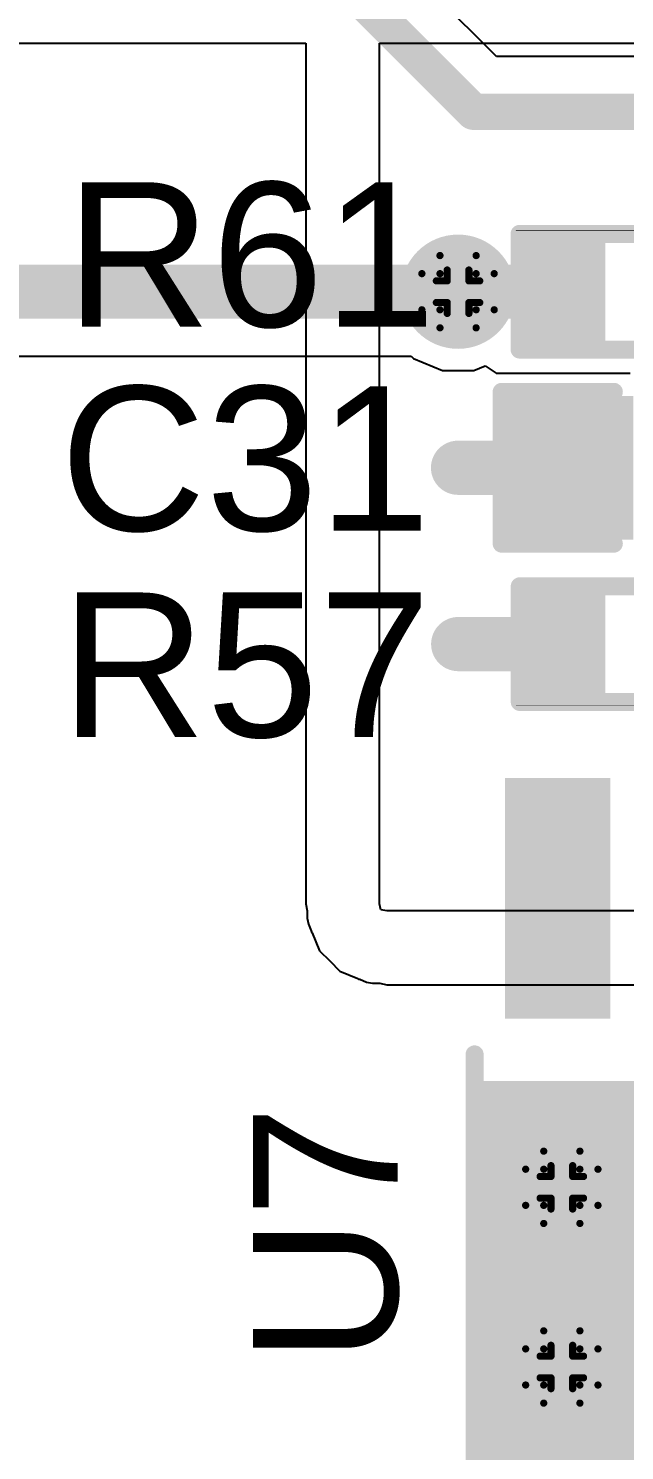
# Model space of a CAD drawing. Header units: inches. Extents: x -5 to 5258, y -4 to 5281.
# Drawn here: x 7.19 to 11.37, y 22.67 to 32.67 of the extents above; entities that cross this region are included whole.
import ezdxf

# ---------------------------------------------------------------- set-up
doc = ezdxf.new("R2010")
doc.units = ezdxf.units.IN
for name, color, linetype in [('Bottom Layer', 5, 'Continuous'), ('Bottom Solder', 6, 'Continuous'), ('Drill Drawing', 1, 'Continuous'), ('Top Layer', 1, 'Continuous'), ('Top Overlay', 2, 'Continuous'), ('Top Paste', 8, 'Continuous'), ('Top Solder', 216, 'Continuous'), ('Via Holes', 16, 'Continuous')]:
    doc.layers.add(name, color=color, linetype=linetype)
doc.styles.add('Arial', font='', dxfattribs={"height": 0.2})
doc.styles.get('Arial').set_extended_font_data('Arial')

# ---------------------------------------------------------------- blocks, each defined once
blk = doc.blocks.new('8_SO_P____P___8')
at = {"layer": 'Top Layer'}
for points in [[(-3.475, 2.205), (-1.925, 2.205), (-1.925, 1.605), (-3.475, 1.605)], [(1.925, 2.205), (3.475, 2.205), (3.475, 1.605), (1.925, 1.605)], [(-1.1435, 1.1435), (1.1435, 1.1435), (1.1435, -1.1435), (-1.1435, -1.1435)], [(-3.475, 0.935), (-1.925, 0.935), (-1.925, 0.335), (-3.475, 0.335)], [(1.925, 0.935), (3.475, 0.935), (3.475, 0.335), (1.925, 0.335)], [(-3.475, -0.335), (-1.925, -0.335), (-1.925, -0.935), (-3.475, -0.935)], [(1.925, -0.335), (3.475, -0.335), (3.475, -0.935), (1.925, -0.935)], [(-3.475, -1.605), (-1.925, -1.605), (-1.925, -2.205), (-3.475, -2.205)], [(1.925, -1.605), (3.475, -1.605), (3.475, -2.205), (1.925, -2.205)]]:
    blk.add_hatch(color=1, dxfattribs=at).paths.add_polyline_path(points)
at = {"layer": 'Top Paste'}
for points in [[(-3.475, 2.205), (-1.925, 2.205), (-1.925, 1.605), (-3.475, 1.605)], [(1.925, 2.205), (3.475, 2.205), (3.475, 1.605), (1.925, 1.605)], [(-1.1435, 1.1435), (1.1435, 1.1435), (1.1435, -1.1435), (-1.1435, -1.1435)], [(-3.475, 0.935), (-1.925, 0.935), (-1.925, 0.335), (-3.475, 0.335)], [(1.925, 0.935), (3.475, 0.935), (3.475, 0.335), (1.925, 0.335)], [(-3.475, -0.335), (-1.925, -0.335), (-1.925, -0.935), (-3.475, -0.935)], [(1.925, -0.335), (3.475, -0.335), (3.475, -0.935), (1.925, -0.935)], [(-3.475, -1.605), (-1.925, -1.605), (-1.925, -2.205), (-3.475, -2.205)], [(1.925, -1.605), (3.475, -1.605), (3.475, -2.205), (1.925, -2.205)]]:
    blk.add_hatch(color=8, dxfattribs=at).paths.add_polyline_path(points)
at = {"layer": 'Top Solder'}
for points in [[(-3.545, 2.275), (-1.855, 2.275), (-1.855, 1.535), (-3.545, 1.535)], [(1.855, 2.275), (3.545, 2.275), (3.545, 1.535), (1.855, 1.535)], [(-1.2135, 1.2135), (1.2135, 1.2135), (1.2135, -1.2135), (-1.2135, -1.2135)], [(-3.545, 1.005), (-1.855, 1.005), (-1.855, 0.265), (-3.545, 0.265)], [(1.855, 1.005), (3.545, 1.005), (3.545, 0.265), (1.855, 0.265)], [(-3.545, -0.265), (-1.855, -0.265), (-1.855, -1.005), (-3.545, -1.005)], [(1.855, -0.265), (3.545, -0.265), (3.545, -1.005), (1.855, -1.005)], [(-3.545, -1.535), (-1.855, -1.535), (-1.855, -2.275), (-3.545, -2.275)], [(1.855, -1.535), (3.545, -1.535), (3.545, -2.275), (1.855, -2.275)]]:
    blk.add_hatch(color=216, dxfattribs=at).paths.add_polyline_path(points)
at = {"layer": 'Top Overlay'}
for points in [[(1.9022, 2.4892, 0.127, 0.127, 0), (-1.603, 2.4892, 0.127, 0.127, 0)], [(-3.7634, 1.7914, 0.127, 0.127, 0), (-3.7634, 2.0454, 0.127, 0.127, 0)], [(-3.6364, 1.9184, 0.127, 0.127, 0), (-3.7634, 2.0454, 0.127, 0.127, 0)], [(-3.7634, 1.7914, 0.127, 0.127, 0), (-3.6364, 1.9184, 0.127, 0.127, 0)], [(-1.603, -2.4892, 0.127, 0.127, 0), (1.9022, -2.4892, 0.127, 0.127, 0)]]:
    blk.add_lwpolyline(points, format="xyseb", dxfattribs=at)
for points in [[(-1.6347, 2.4892, 0.0635, 0.0635, 1), (-1.5712, 2.4892, 0.0635, 0.0635, 1)], [(1.8705, 2.4892, 0.0635, 0.0635, 1), (1.934, 2.4892, 0.0635, 0.0635, 1)], [(-3.7951, 2.0454, 0.0635, 0.0635, 1), (-3.7316, 2.0454, 0.0635, 0.0635, 1)], [(-3.7951, 2.0454, 0.0635, 0.0635, 1), (-3.7316, 2.0454, 0.0635, 0.0635, 1)], [(-3.6681, 1.9184, 0.0635, 0.0635, 1), (-3.6046, 1.9184, 0.0635, 0.0635, 1)], [(-3.6681, 1.9184, 0.0635, 0.0635, 1), (-3.6046, 1.9184, 0.0635, 0.0635, 1)], [(-3.7951, 1.7914, 0.0635, 0.0635, 1), (-3.7316, 1.7914, 0.0635, 0.0635, 1)], [(-3.7951, 1.7914, 0.0635, 0.0635, 1), (-3.7316, 1.7914, 0.0635, 0.0635, 1)], [(-1.6348, -2.4892, 0.0635, 0.0635, 1), (-1.5713, -2.4892, 0.0635, 0.0635, 1)], [(1.8705, -2.4892, 0.0635, 0.0635, 1), (1.934, -2.4892, 0.0635, 0.0635, 1)]]:
    blk.add_lwpolyline(points, format="xyseb", close=True, dxfattribs=at)
blk = doc.blocks.new('R___0402_31')
at = {"layer": 'Top Layer'}
for points in [[(-0.6985, -0.3175), (-0.6985, 0.3175), (-0.2413, 0.3175), (-0.2413, -0.3175)], [(0.2413, -0.3175), (0.2413, 0.3175), (0.6985, 0.3175), (0.6985, -0.3175)]]:
    blk.add_hatch(color=1, dxfattribs=at).paths.add_polyline_path(points)
at = {"layer": 'Top Paste'}
for points in [[(-0.6985, -0.3175), (-0.6985, 0.3175), (-0.2413, 0.3175), (-0.2413, -0.3175)], [(0.2413, -0.3175), (0.2413, 0.3175), (0.6985, 0.3175), (0.6985, -0.3175)]]:
    blk.add_hatch(color=8, dxfattribs=at).paths.add_polyline_path(points)
at = {"layer": 'Top Solder'}
for points in [[(-0.7535, -0.3725), (-0.7535, 0.3725), (-0.1863, 0.3725), (-0.1863, -0.3725)], [(0.1863, -0.3725), (0.1863, 0.3725), (0.7535, 0.3725), (0.7535, -0.3725)]]:
    blk.add_hatch(color=216, dxfattribs=at).paths.add_polyline_path(points)
at = {"layer": 'Top Overlay'}
for points in [[(-0.7874, 0.4064, 0.127, 0.127, 0), (-0.7874, -0.4064, 0.127, 0.127, 0)], [(0.7874, 0.4064, 0.127, 0.127, 0), (-0.7874, 0.4064, 0.127, 0.127, 0)], [(0.7874, 0.4064, 0.127, 0.127, 0), (0.7874, -0.4064, 0.127, 0.127, 0)], [(0.7874, -0.4064, 0.127, 0.127, 0), (-0.7874, -0.4064, 0.127, 0.127, 0)], [(0.8128, -0.4318, 0.00323, 0.00323, 0), (-0.8128, -0.4318, 0.00323, 0.00323, 0)]]:
    blk.add_lwpolyline(points, format="xyseb", dxfattribs=at)
for points in [[(-0.8191, 0.4064, 0.0635, 0.0635, 1), (-0.7556, 0.4064, 0.0635, 0.0635, 1)], [(-0.8191, 0.4064, 0.0635, 0.0635, 1), (-0.7556, 0.4064, 0.0635, 0.0635, 1)], [(0.7556, 0.4064, 0.0635, 0.0635, 1), (0.8191, 0.4064, 0.0635, 0.0635, 1)], [(0.7556, 0.4064, 0.0635, 0.0635, 1), (0.8191, 0.4064, 0.0635, 0.0635, 1)], [(-0.8192, -0.4064, 0.0635, 0.0635, 1), (-0.7557, -0.4064, 0.0635, 0.0635, 1)], [(-0.8192, -0.4064, 0.0635, 0.0635, 1), (-0.7557, -0.4064, 0.0635, 0.0635, 1)], [(0.7556, -0.4064, 0.0635, 0.0635, 1), (0.8191, -0.4064, 0.0635, 0.0635, 1)], [(0.7556, -0.4064, 0.0635, 0.0635, 1), (0.8191, -0.4064, 0.0635, 0.0635, 1)], [(-0.8136, -0.4318, 0.00161, 0.00161, 1), (-0.812, -0.4318, 0.00161, 0.00161, 1)], [(0.812, -0.4318, 0.00161, 0.00161, 1), (0.8136, -0.4318, 0.00161, 0.00161, 1)]]:
    blk.add_lwpolyline(points, format="xyseb", close=True, dxfattribs=at)
blk = doc.blocks.new('R___0402_35')
at = {"layer": 'Top Layer'}
for points in [[(-0.6985, -0.3175), (-0.6985, 0.3175), (-0.2413, 0.3175), (-0.2413, -0.3175)], [(0.2413, -0.3175), (0.2413, 0.3175), (0.6985, 0.3175), (0.6985, -0.3175)]]:
    blk.add_hatch(color=1, dxfattribs=at).paths.add_polyline_path(points)
at = {"layer": 'Top Paste'}
for points in [[(-0.6985, -0.3175), (-0.6985, 0.3175), (-0.2413, 0.3175), (-0.2413, -0.3175)], [(0.2413, -0.3175), (0.2413, 0.3175), (0.6985, 0.3175), (0.6985, -0.3175)]]:
    blk.add_hatch(color=8, dxfattribs=at).paths.add_polyline_path(points)
at = {"layer": 'Top Solder'}
for points in [[(-0.7535, -0.3725), (-0.7535, 0.3725), (-0.1863, 0.3725), (-0.1863, -0.3725)], [(0.1863, -0.3725), (0.1863, 0.3725), (0.7535, 0.3725), (0.7535, -0.3725)]]:
    blk.add_hatch(color=216, dxfattribs=at).paths.add_polyline_path(points)
at = {"layer": 'Top Overlay'}
for points in [[(-0.7874, 0.4064, 0.127, 0.127, 0), (0.7874, 0.4064, 0.127, 0.127, 0)], [(-0.7874, -0.4064, 0.127, 0.127, 0), (-0.7874, 0.4064, 0.127, 0.127, 0)], [(0.7874, -0.4064, 0.127, 0.127, 0), (0.7874, 0.4064, 0.127, 0.127, 0)], [(-0.7874, -0.4064, 0.127, 0.127, 0), (0.7874, -0.4064, 0.127, 0.127, 0)], [(-0.8128, -0.4318, 0.00323, 0.00323, 0), (0.8128, -0.4318, 0.00323, 0.00323, 0)]]:
    blk.add_lwpolyline(points, format="xyseb", dxfattribs=at)
for points in [[(-0.8191, 0.4064, 0.0635, 0.0635, 1), (-0.7556, 0.4064, 0.0635, 0.0635, 1)], [(-0.8191, 0.4064, 0.0635, 0.0635, 1), (-0.7556, 0.4064, 0.0635, 0.0635, 1)], [(0.7557, 0.4064, 0.0635, 0.0635, 1), (0.8192, 0.4064, 0.0635, 0.0635, 1)], [(0.7557, 0.4064, 0.0635, 0.0635, 1), (0.8192, 0.4064, 0.0635, 0.0635, 1)], [(-0.8191, -0.4064, 0.0635, 0.0635, 1), (-0.7556, -0.4064, 0.0635, 0.0635, 1)], [(-0.8191, -0.4064, 0.0635, 0.0635, 1), (-0.7556, -0.4064, 0.0635, 0.0635, 1)], [(0.7556, -0.4064, 0.0635, 0.0635, 1), (0.8191, -0.4064, 0.0635, 0.0635, 1)], [(0.7556, -0.4064, 0.0635, 0.0635, 1), (0.8191, -0.4064, 0.0635, 0.0635, 1)], [(-0.8136, -0.4318, 0.00161, 0.00161, 1), (-0.812, -0.4318, 0.00161, 0.00161, 1)], [(0.812, -0.4318, 0.00161, 0.00161, 1), (0.8136, -0.4318, 0.00161, 0.00161, 1)]]:
    blk.add_lwpolyline(points, format="xyseb", close=True, dxfattribs=at)
blk = doc.blocks.new('C___0603_139')
at = {"layer": 'Top Layer'}
for points in [[(-0.381, 0.4445), (-0.381, -0.4445), (-1.143, -0.4445), (-1.143, 0.4445)], [(1.143, 0.4445), (1.143, -0.4445), (0.381, -0.4445), (0.381, 0.4445)]]:
    blk.add_hatch(color=1, dxfattribs=at).paths.add_polyline_path(points)
at = {"layer": 'Top Paste'}
for points in [[(-0.381, 0.4445), (-0.381, -0.4445), (-1.143, -0.4445), (-1.143, 0.4445)], [(1.143, 0.4445), (1.143, -0.4445), (0.381, -0.4445), (0.381, 0.4445)]]:
    blk.add_hatch(color=8, dxfattribs=at).paths.add_polyline_path(points)
at = {"layer": 'Top Solder'}
for points in [[(-0.321, 0.5045), (-0.321, -0.5045), (-1.203, -0.5045), (-1.203, 0.5045)], [(1.203, 0.5045), (1.203, -0.5045), (0.321, -0.5045), (0.321, 0.5045)]]:
    blk.add_hatch(color=216, dxfattribs=at).paths.add_polyline_path(points)
at = {"layer": 'Top Overlay'}
for points in [[(-1.2446, 0.5334, 0.127, 0.127, 0), (-1.2446, -0.5334, 0.127, 0.127, 0)], [(-1.2446, 0.5334, 0.127, 0.127, 0), (-0.4572, 0.5334, 0.127, 0.127, 0)], [(0.4572, 0.5334, 0.127, 0.127, 0), (1.2446, 0.5334, 0.127, 0.127, 0)], [(1.2446, -0.5334, 0.127, 0.127, 0), (1.2446, 0.5334, 0.127, 0.127, 0)], [(-1.2446, -0.5334, 0.127, 0.127, 0), (-0.4572, -0.5334, 0.127, 0.127, 0)], [(0.4572, -0.5334, 0.127, 0.127, 0), (1.2446, -0.5334, 0.127, 0.127, 0)]]:
    blk.add_lwpolyline(points, format="xyseb", dxfattribs=at)
for points in [[(-1.2764, 0.5334, 0.0635, 0.0635, 1), (-1.2128, 0.5334, 0.0635, 0.0635, 1)], [(-1.2764, 0.5334, 0.0635, 0.0635, 1), (-1.2128, 0.5334, 0.0635, 0.0635, 1)], [(-0.4889, 0.5334, 0.0635, 0.0635, 1), (-0.4254, 0.5334, 0.0635, 0.0635, 1)], [(0.4254, 0.5334, 0.0635, 0.0635, 1), (0.4889, 0.5334, 0.0635, 0.0635, 1)], [(1.2128, 0.5334, 0.0635, 0.0635, 1), (1.2764, 0.5334, 0.0635, 0.0635, 1)], [(1.2128, 0.5334, 0.0635, 0.0635, 1), (1.2764, 0.5334, 0.0635, 0.0635, 1)], [(-1.2763, -0.5334, 0.0635, 0.0635, 1), (-1.2128, -0.5334, 0.0635, 0.0635, 1)], [(-1.2763, -0.5334, 0.0635, 0.0635, 1), (-1.2128, -0.5334, 0.0635, 0.0635, 1)], [(-0.4889, -0.5334, 0.0635, 0.0635, 1), (-0.4254, -0.5334, 0.0635, 0.0635, 1)], [(0.4254, -0.5334, 0.0635, 0.0635, 1), (0.4889, -0.5334, 0.0635, 0.0635, 1)], [(1.2128, -0.5334, 0.0635, 0.0635, 1), (1.2764, -0.5334, 0.0635, 0.0635, 1)], [(1.2128, -0.5334, 0.0635, 0.0635, 1), (1.2764, -0.5334, 0.0635, 0.0635, 1)]]:
    blk.add_lwpolyline(points, format="xyseb", close=True, dxfattribs=at)

msp = doc.modelspace()

# ---------------------------------------------------------------- hatches: boundary and pattern name
at = {"layer": 'Bottom Layer'}
h = msp.add_hatch(color=5, dxfattribs=at)
edge = h.paths.add_edge_path()
edge.add_arc((10.2031, 30.8163), 0.3, 0, 360)
h = msp.add_hatch(color=5, dxfattribs=at)
edge = h.paths.add_edge_path()
edge.add_arc((10.932, 24.5211), 0.3, 0, 360)
h = msp.add_hatch(color=5, dxfattribs=at)
edge = h.paths.add_edge_path()
edge.add_arc((10.932, 23.2582), 0.3, 0, 360)
at = {"layer": 'Bottom Solder'}
h = msp.add_hatch(color=6, dxfattribs=at)
edge = h.paths.add_edge_path()
edge.add_arc((10.2031, 30.8163), 0.4016, 0, 360)
h = msp.add_hatch(color=6, dxfattribs=at)
edge = h.paths.add_edge_path()
edge.add_arc((10.932, 24.5211), 0.4016, 0, 360)
h = msp.add_hatch(color=6, dxfattribs=at)
edge = h.paths.add_edge_path()
edge.add_arc((10.932, 23.2582), 0.4016, 0, 360)
at = {"layer": 'Top Layer'}
h = msp.add_hatch(color=1, dxfattribs=at)
edge = h.paths.add_edge_path()
edge.add_arc((10.2031, 30.8163), 0.3, 0, 360)
msp.add_hatch(color=1, dxfattribs=at).paths.add_polyline_path([(10.3193, 22.4362), (15.2977, 22.4362), (15.2977, 25.269), (10.3193, 25.269)])
h = msp.add_hatch(color=1, dxfattribs=at)
edge = h.paths.add_edge_path()
edge.add_arc((10.932, 24.5211), 0.3, 0, 360)
h = msp.add_hatch(color=1, dxfattribs=at)
edge = h.paths.add_edge_path()
edge.add_arc((10.932, 23.2582), 0.3, 0, 360)
at = {"layer": 'Top Solder'}
h = msp.add_hatch(color=216, dxfattribs=at)
edge = h.paths.add_edge_path()
edge.add_arc((10.2031, 30.8163), 0.4016, 0, 360)
h = msp.add_hatch(color=216, dxfattribs=at)
edge = h.paths.add_edge_path()
edge.add_arc((10.932, 24.5211), 0.4016, 0, 360)
h = msp.add_hatch(color=216, dxfattribs=at)
edge = h.paths.add_edge_path()
edge.add_arc((10.932, 23.2582), 0.4016, 0, 360)
at = {"layer": 'Via Holes'}
h = msp.add_hatch(color=7, dxfattribs=at)
edge = h.paths.add_edge_path()
edge.add_arc((10.2031, 30.8163), 0.15, 0, 360)
h = msp.add_hatch(color=7, dxfattribs=at)
edge = h.paths.add_edge_path()
edge.add_arc((10.932, 24.5211), 0.15, 0, 360)
h = msp.add_hatch(color=7, dxfattribs=at)
edge = h.paths.add_edge_path()
edge.add_arc((10.932, 23.2582), 0.15, 0, 360)

# ---------------------------------------------------------------- linework, layer by layer
at = {"layer": 'Bottom Layer'}
for p, q in [((1.4226, 32.5629), (9.134, 32.5629)), ((9.134, 32.5629), (9.134, 26.5143)), ((9.652, 26.5143), (9.652, 32.5629)), ((9.652, 32.5629), (15.4195, 32.5629)), ((9.134, 26.5143), (9.144, 26.4642)), ((9.6605, 26.4717), (9.652, 26.5143)), ((9.144, 26.4642), (9.144, 26.4132)), ((9.144, 26.4132), (9.1525, 26.3707)), ((9.703, 26.4633), (9.6605, 26.4717)), ((43.6703, 26.4633), (9.703, 26.4633)), ((9.1525, 26.3707), (9.1525, 26.3707)), ((9.1525, 26.3707), (9.172, 26.3235)), ((9.172, 26.3235), (9.1735, 26.3161)), ((9.1735, 26.3161), (9.1777, 26.3097)), ((9.1777, 26.3097), (9.2298, 26.184)), ((9.2298, 26.184), (9.3013, 26.1125)), ((9.3013, 26.1125), (9.3727, 26.0411)), ((9.3727, 26.0411), (9.4985, 25.989)), ((9.4985, 25.989), (9.5048, 25.9847)), ((9.5048, 25.9847), (9.5123, 25.9833)), ((9.5123, 25.9833), (9.5594, 25.9637)), ((9.5594, 25.9637), (9.5594, 25.9637)), ((9.5594, 25.9637), (9.602, 25.9553)), ((9.602, 25.9553), (9.653, 25.9553)), ((9.653, 25.9553), (9.703, 25.9453)), ((9.703, 25.9453), (43.6703, 25.9453))]:
    msp.add_line(p, q, dxfattribs=at)
at = {"layer": 'Drill Drawing'}
for points in [[(10.0761, 30.9433, 0.0508, 0.0508, 0), (10.0761, 31.0703, 0.0508, 0.0508, 0)], [(10.0761, 31.0703, 0.0508, 0.0508, 0), (10.3301, 31.0703, 0.0508, 0.0508, 0)], [(10.3301, 30.9433, 0.0508, 0.0508, 0), (10.3301, 31.0703, 0.0508, 0.0508, 0)], [(10.1269, 30.8925, 0.0508, 0.0508, 0), (10.1269, 30.9687, 0.0508, 0.0508, 0)], [(10.1269, 30.9687, 0.0508, 0.0508, 0), (10.2793, 30.9687, 0.0508, 0.0508, 0)], [(10.2793, 30.8925, 0.0508, 0.0508, 0), (10.2793, 30.9687, 0.0508, 0.0508, 0)], [(9.9491, 30.6893, 0.0508, 0.0508, 0), (9.9491, 30.9433, 0.0508, 0.0508, 0)], [(9.9491, 30.9433, 0.0508, 0.0508, 0), (10.0761, 30.9433, 0.0508, 0.0508, 0)], [(10.0507, 30.7401, 0.0508, 0.0508, 0), (10.0507, 30.8925, 0.0508, 0.0508, 0)], [(10.0507, 30.8925, 0.0508, 0.0508, 0), (10.1269, 30.8925, 0.0508, 0.0508, 0)], [(10.2793, 30.8925, 0.0508, 0.0508, 0), (10.3555, 30.8925, 0.0508, 0.0508, 0)], [(10.3301, 30.9433, 0.0508, 0.0508, 0), (10.4571, 30.9433, 0.0508, 0.0508, 0)], [(10.3555, 30.7401, 0.0508, 0.0508, 0), (10.3555, 30.8925, 0.0508, 0.0508, 0)], [(10.4571, 30.6893, 0.0508, 0.0508, 0), (10.4571, 30.9433, 0.0508, 0.0508, 0)], [(9.9491, 30.6893, 0.0508, 0.0508, 0), (10.0761, 30.6893, 0.0508, 0.0508, 0)], [(10.0507, 30.7401, 0.0508, 0.0508, 0), (10.1269, 30.7401, 0.0508, 0.0508, 0)], [(10.0761, 30.5623, 0.0508, 0.0508, 0), (10.0761, 30.6893, 0.0508, 0.0508, 0)], [(10.1269, 30.6639, 0.0508, 0.0508, 0), (10.1269, 30.7401, 0.0508, 0.0508, 0)], [(10.1269, 30.6639, 0.0508, 0.0508, 0), (10.2793, 30.6639, 0.0508, 0.0508, 0)], [(10.2793, 30.7401, 0.0508, 0.0508, 0), (10.3555, 30.7401, 0.0508, 0.0508, 0)], [(10.2793, 30.6639, 0.0508, 0.0508, 0), (10.2793, 30.7401, 0.0508, 0.0508, 0)], [(10.3301, 30.6893, 0.0508, 0.0508, 0), (10.4571, 30.6893, 0.0508, 0.0508, 0)], [(10.3301, 30.5623, 0.0508, 0.0508, 0), (10.3301, 30.6893, 0.0508, 0.0508, 0)], [(10.0761, 30.5623, 0.0508, 0.0508, 0), (10.3301, 30.5623, 0.0508, 0.0508, 0)], [(10.805, 24.6481, 0.0508, 0.0508, 0), (10.805, 24.7751, 0.0508, 0.0508, 0)], [(10.805, 24.7751, 0.0508, 0.0508, 0), (11.059, 24.7751, 0.0508, 0.0508, 0)], [(11.059, 24.6481, 0.0508, 0.0508, 0), (11.059, 24.7751, 0.0508, 0.0508, 0)], [(10.8558, 24.5973, 0.0508, 0.0508, 0), (10.8558, 24.6735, 0.0508, 0.0508, 0)], [(10.8558, 24.6735, 0.0508, 0.0508, 0), (11.0082, 24.6735, 0.0508, 0.0508, 0)], [(11.0082, 24.5973, 0.0508, 0.0508, 0), (11.0082, 24.6735, 0.0508, 0.0508, 0)], [(10.678, 24.3941, 0.0508, 0.0508, 0), (10.678, 24.6481, 0.0508, 0.0508, 0)], [(10.678, 24.6481, 0.0508, 0.0508, 0), (10.805, 24.6481, 0.0508, 0.0508, 0)], [(10.7796, 24.4449, 0.0508, 0.0508, 0), (10.7796, 24.5973, 0.0508, 0.0508, 0)], [(10.7796, 24.5973, 0.0508, 0.0508, 0), (10.8558, 24.5973, 0.0508, 0.0508, 0)], [(11.0082, 24.5973, 0.0508, 0.0508, 0), (11.0844, 24.5973, 0.0508, 0.0508, 0)], [(11.059, 24.6481, 0.0508, 0.0508, 0), (11.186, 24.6481, 0.0508, 0.0508, 0)], [(11.0844, 24.4449, 0.0508, 0.0508, 0), (11.0844, 24.5973, 0.0508, 0.0508, 0)], [(11.186, 24.3941, 0.0508, 0.0508, 0), (11.186, 24.6481, 0.0508, 0.0508, 0)], [(10.678, 24.3941, 0.0508, 0.0508, 0), (10.805, 24.3941, 0.0508, 0.0508, 0)], [(10.7796, 24.4449, 0.0508, 0.0508, 0), (10.8558, 24.4449, 0.0508, 0.0508, 0)], [(10.805, 24.2671, 0.0508, 0.0508, 0), (10.805, 24.3941, 0.0508, 0.0508, 0)], [(10.8558, 24.3687, 0.0508, 0.0508, 0), (10.8558, 24.4449, 0.0508, 0.0508, 0)], [(10.8558, 24.3687, 0.0508, 0.0508, 0), (11.0082, 24.3687, 0.0508, 0.0508, 0)], [(11.0082, 24.4449, 0.0508, 0.0508, 0), (11.0844, 24.4449, 0.0508, 0.0508, 0)], [(11.0082, 24.3687, 0.0508, 0.0508, 0), (11.0082, 24.4449, 0.0508, 0.0508, 0)], [(11.059, 24.3941, 0.0508, 0.0508, 0), (11.186, 24.3941, 0.0508, 0.0508, 0)], [(11.059, 24.2671, 0.0508, 0.0508, 0), (11.059, 24.3941, 0.0508, 0.0508, 0)], [(10.805, 24.2671, 0.0508, 0.0508, 0), (11.059, 24.2671, 0.0508, 0.0508, 0)], [(10.805, 23.3852, 0.0508, 0.0508, 0), (10.805, 23.5122, 0.0508, 0.0508, 0)], [(10.805, 23.5122, 0.0508, 0.0508, 0), (11.059, 23.5122, 0.0508, 0.0508, 0)], [(11.059, 23.3852, 0.0508, 0.0508, 0), (11.059, 23.5122, 0.0508, 0.0508, 0)], [(10.678, 23.1312, 0.0508, 0.0508, 0), (10.678, 23.3852, 0.0508, 0.0508, 0)], [(10.678, 23.3852, 0.0508, 0.0508, 0), (10.805, 23.3852, 0.0508, 0.0508, 0)], [(10.8558, 23.3344, 0.0508, 0.0508, 0), (10.8558, 23.4106, 0.0508, 0.0508, 0)], [(10.8558, 23.4106, 0.0508, 0.0508, 0), (11.0082, 23.4106, 0.0508, 0.0508, 0)], [(11.0082, 23.3344, 0.0508, 0.0508, 0), (11.0082, 23.4106, 0.0508, 0.0508, 0)], [(11.059, 23.3852, 0.0508, 0.0508, 0), (11.186, 23.3852, 0.0508, 0.0508, 0)], [(11.186, 23.1312, 0.0508, 0.0508, 0), (11.186, 23.3852, 0.0508, 0.0508, 0)], [(10.7796, 23.182, 0.0508, 0.0508, 0), (10.7796, 23.3344, 0.0508, 0.0508, 0)], [(10.7796, 23.3344, 0.0508, 0.0508, 0), (10.8558, 23.3344, 0.0508, 0.0508, 0)], [(11.0082, 23.3344, 0.0508, 0.0508, 0), (11.0844, 23.3344, 0.0508, 0.0508, 0)], [(11.0844, 23.182, 0.0508, 0.0508, 0), (11.0844, 23.3344, 0.0508, 0.0508, 0)], [(10.7796, 23.182, 0.0508, 0.0508, 0), (10.8558, 23.182, 0.0508, 0.0508, 0)], [(10.8558, 23.1058, 0.0508, 0.0508, 0), (10.8558, 23.182, 0.0508, 0.0508, 0)], [(11.0082, 23.182, 0.0508, 0.0508, 0), (11.0844, 23.182, 0.0508, 0.0508, 0)], [(11.0082, 23.1058, 0.0508, 0.0508, 0), (11.0082, 23.182, 0.0508, 0.0508, 0)], [(10.678, 23.1312, 0.0508, 0.0508, 0), (10.805, 23.1312, 0.0508, 0.0508, 0)], [(10.805, 23.0042, 0.0508, 0.0508, 0), (10.805, 23.1312, 0.0508, 0.0508, 0)], [(10.8558, 23.1058, 0.0508, 0.0508, 0), (11.0082, 23.1058, 0.0508, 0.0508, 0)], [(11.059, 23.1312, 0.0508, 0.0508, 0), (11.186, 23.1312, 0.0508, 0.0508, 0)], [(11.059, 23.0042, 0.0508, 0.0508, 0), (11.059, 23.1312, 0.0508, 0.0508, 0)], [(10.805, 23.0042, 0.0508, 0.0508, 0), (11.059, 23.0042, 0.0508, 0.0508, 0)]]:
    msp.add_lwpolyline(points, format="xyseb", dxfattribs=at)
for points in [[(10.0634, 31.0703, 0.0254, 0.0254, 1), (10.0888, 31.0703, 0.0254, 0.0254, 1)], [(10.0634, 31.0703, 0.0254, 0.0254, 1), (10.0888, 31.0703, 0.0254, 0.0254, 1)], [(10.3174, 31.0703, 0.0254, 0.0254, 1), (10.3428, 31.0703, 0.0254, 0.0254, 1)], [(10.3174, 31.0703, 0.0254, 0.0254, 1), (10.3428, 31.0703, 0.0254, 0.0254, 1)], [(10.1142, 30.9687, 0.0254, 0.0254, 1), (10.1396, 30.9687, 0.0254, 0.0254, 1)], [(10.1142, 30.9687, 0.0254, 0.0254, 1), (10.1396, 30.9687, 0.0254, 0.0254, 1)], [(10.2666, 30.9687, 0.0254, 0.0254, 1), (10.292, 30.9687, 0.0254, 0.0254, 1)], [(10.2666, 30.9687, 0.0254, 0.0254, 1), (10.292, 30.9687, 0.0254, 0.0254, 1)], [(9.9364, 30.9433, 0.0254, 0.0254, 1), (9.9618, 30.9433, 0.0254, 0.0254, 1)], [(9.9364, 30.9433, 0.0254, 0.0254, 1), (9.9618, 30.9433, 0.0254, 0.0254, 1)], [(10.038, 30.8925, 0.0254, 0.0254, 1), (10.0634, 30.8925, 0.0254, 0.0254, 1)], [(10.038, 30.8925, 0.0254, 0.0254, 1), (10.0634, 30.8925, 0.0254, 0.0254, 1)], [(10.0634, 30.9433, 0.0254, 0.0254, 1), (10.0888, 30.9433, 0.0254, 0.0254, 1)], [(10.0634, 30.9433, 0.0254, 0.0254, 1), (10.0888, 30.9433, 0.0254, 0.0254, 1)], [(10.1142, 30.8925, 0.0254, 0.0254, 1), (10.1396, 30.8925, 0.0254, 0.0254, 1)], [(10.1142, 30.8925, 0.0254, 0.0254, 1), (10.1396, 30.8925, 0.0254, 0.0254, 1)], [(10.2666, 30.8925, 0.0254, 0.0254, 1), (10.292, 30.8925, 0.0254, 0.0254, 1)], [(10.2666, 30.8925, 0.0254, 0.0254, 1), (10.292, 30.8925, 0.0254, 0.0254, 1)], [(10.3174, 30.9433, 0.0254, 0.0254, 1), (10.3428, 30.9433, 0.0254, 0.0254, 1)], [(10.3174, 30.9433, 0.0254, 0.0254, 1), (10.3428, 30.9433, 0.0254, 0.0254, 1)], [(10.3428, 30.8925, 0.0254, 0.0254, 1), (10.3682, 30.8925, 0.0254, 0.0254, 1)], [(10.3428, 30.8925, 0.0254, 0.0254, 1), (10.3682, 30.8925, 0.0254, 0.0254, 1)], [(10.4444, 30.9433, 0.0254, 0.0254, 1), (10.4698, 30.9433, 0.0254, 0.0254, 1)], [(10.4444, 30.9433, 0.0254, 0.0254, 1), (10.4698, 30.9433, 0.0254, 0.0254, 1)], [(9.9364, 30.6893, 0.0254, 0.0254, 1), (9.9618, 30.6893, 0.0254, 0.0254, 1)], [(9.9364, 30.6893, 0.0254, 0.0254, 1), (9.9618, 30.6893, 0.0254, 0.0254, 1)], [(10.038, 30.7401, 0.0254, 0.0254, 1), (10.0634, 30.7401, 0.0254, 0.0254, 1)], [(10.038, 30.7401, 0.0254, 0.0254, 1), (10.0634, 30.7401, 0.0254, 0.0254, 1)], [(10.0634, 30.6893, 0.0254, 0.0254, 1), (10.0888, 30.6893, 0.0254, 0.0254, 1)], [(10.0634, 30.6893, 0.0254, 0.0254, 1), (10.0888, 30.6893, 0.0254, 0.0254, 1)], [(10.1142, 30.7401, 0.0254, 0.0254, 1), (10.1396, 30.7401, 0.0254, 0.0254, 1)], [(10.1142, 30.7401, 0.0254, 0.0254, 1), (10.1396, 30.7401, 0.0254, 0.0254, 1)], [(10.1142, 30.6639, 0.0254, 0.0254, 1), (10.1396, 30.6639, 0.0254, 0.0254, 1)], [(10.1142, 30.6639, 0.0254, 0.0254, 1), (10.1396, 30.6639, 0.0254, 0.0254, 1)], [(10.2666, 30.7401, 0.0254, 0.0254, 1), (10.292, 30.7401, 0.0254, 0.0254, 1)], [(10.2666, 30.7401, 0.0254, 0.0254, 1), (10.292, 30.7401, 0.0254, 0.0254, 1)], [(10.2666, 30.6639, 0.0254, 0.0254, 1), (10.292, 30.6639, 0.0254, 0.0254, 1)], [(10.2666, 30.6639, 0.0254, 0.0254, 1), (10.292, 30.6639, 0.0254, 0.0254, 1)], [(10.3174, 30.6893, 0.0254, 0.0254, 1), (10.3428, 30.6893, 0.0254, 0.0254, 1)], [(10.3174, 30.6893, 0.0254, 0.0254, 1), (10.3428, 30.6893, 0.0254, 0.0254, 1)], [(10.3428, 30.7401, 0.0254, 0.0254, 1), (10.3682, 30.7401, 0.0254, 0.0254, 1)], [(10.3428, 30.7401, 0.0254, 0.0254, 1), (10.3682, 30.7401, 0.0254, 0.0254, 1)], [(10.4444, 30.6893, 0.0254, 0.0254, 1), (10.4698, 30.6893, 0.0254, 0.0254, 1)], [(10.4444, 30.6893, 0.0254, 0.0254, 1), (10.4698, 30.6893, 0.0254, 0.0254, 1)], [(10.0634, 30.5623, 0.0254, 0.0254, 1), (10.0888, 30.5623, 0.0254, 0.0254, 1)], [(10.0634, 30.5623, 0.0254, 0.0254, 1), (10.0888, 30.5623, 0.0254, 0.0254, 1)], [(10.3174, 30.5623, 0.0254, 0.0254, 1), (10.3428, 30.5623, 0.0254, 0.0254, 1)], [(10.3174, 30.5623, 0.0254, 0.0254, 1), (10.3428, 30.5623, 0.0254, 0.0254, 1)], [(10.7923, 24.7751, 0.0254, 0.0254, 1), (10.8177, 24.7751, 0.0254, 0.0254, 1)], [(10.7923, 24.7751, 0.0254, 0.0254, 1), (10.8177, 24.7751, 0.0254, 0.0254, 1)], [(11.0463, 24.7751, 0.0254, 0.0254, 1), (11.0717, 24.7751, 0.0254, 0.0254, 1)], [(11.0463, 24.7751, 0.0254, 0.0254, 1), (11.0717, 24.7751, 0.0254, 0.0254, 1)], [(10.8431, 24.6735, 0.0254, 0.0254, 1), (10.8685, 24.6735, 0.0254, 0.0254, 1)], [(10.8431, 24.6735, 0.0254, 0.0254, 1), (10.8685, 24.6735, 0.0254, 0.0254, 1)], [(10.9955, 24.6735, 0.0254, 0.0254, 1), (11.0209, 24.6735, 0.0254, 0.0254, 1)], [(10.9955, 24.6735, 0.0254, 0.0254, 1), (11.0209, 24.6735, 0.0254, 0.0254, 1)], [(10.6653, 24.6481, 0.0254, 0.0254, 1), (10.6907, 24.6481, 0.0254, 0.0254, 1)], [(10.6653, 24.6481, 0.0254, 0.0254, 1), (10.6907, 24.6481, 0.0254, 0.0254, 1)], [(10.7669, 24.5973, 0.0254, 0.0254, 1), (10.7923, 24.5973, 0.0254, 0.0254, 1)], [(10.7669, 24.5973, 0.0254, 0.0254, 1), (10.7923, 24.5973, 0.0254, 0.0254, 1)], [(10.7923, 24.6481, 0.0254, 0.0254, 1), (10.8177, 24.6481, 0.0254, 0.0254, 1)], [(10.7923, 24.6481, 0.0254, 0.0254, 1), (10.8177, 24.6481, 0.0254, 0.0254, 1)], [(10.8431, 24.5973, 0.0254, 0.0254, 1), (10.8685, 24.5973, 0.0254, 0.0254, 1)], [(10.8431, 24.5973, 0.0254, 0.0254, 1), (10.8685, 24.5973, 0.0254, 0.0254, 1)], [(10.9955, 24.5973, 0.0254, 0.0254, 1), (11.0209, 24.5973, 0.0254, 0.0254, 1)], [(10.9955, 24.5973, 0.0254, 0.0254, 1), (11.0209, 24.5973, 0.0254, 0.0254, 1)], [(11.0463, 24.6481, 0.0254, 0.0254, 1), (11.0717, 24.6481, 0.0254, 0.0254, 1)], [(11.0463, 24.6481, 0.0254, 0.0254, 1), (11.0717, 24.6481, 0.0254, 0.0254, 1)], [(11.0717, 24.5973, 0.0254, 0.0254, 1), (11.0971, 24.5973, 0.0254, 0.0254, 1)], [(11.0717, 24.5973, 0.0254, 0.0254, 1), (11.0971, 24.5973, 0.0254, 0.0254, 1)], [(11.1733, 24.6481, 0.0254, 0.0254, 1), (11.1987, 24.6481, 0.0254, 0.0254, 1)], [(11.1733, 24.6481, 0.0254, 0.0254, 1), (11.1987, 24.6481, 0.0254, 0.0254, 1)], [(10.6653, 24.3941, 0.0254, 0.0254, 1), (10.6907, 24.3941, 0.0254, 0.0254, 1)], [(10.6653, 24.3941, 0.0254, 0.0254, 1), (10.6907, 24.3941, 0.0254, 0.0254, 1)], [(10.7669, 24.4449, 0.0254, 0.0254, 1), (10.7923, 24.4449, 0.0254, 0.0254, 1)], [(10.7669, 24.4449, 0.0254, 0.0254, 1), (10.7923, 24.4449, 0.0254, 0.0254, 1)], [(10.7923, 24.3941, 0.0254, 0.0254, 1), (10.8177, 24.3941, 0.0254, 0.0254, 1)], [(10.7923, 24.3941, 0.0254, 0.0254, 1), (10.8177, 24.3941, 0.0254, 0.0254, 1)], [(10.8431, 24.4449, 0.0254, 0.0254, 1), (10.8685, 24.4449, 0.0254, 0.0254, 1)], [(10.8431, 24.4449, 0.0254, 0.0254, 1), (10.8685, 24.4449, 0.0254, 0.0254, 1)], [(10.8431, 24.3687, 0.0254, 0.0254, 1), (10.8685, 24.3687, 0.0254, 0.0254, 1)], [(10.8431, 24.3687, 0.0254, 0.0254, 1), (10.8685, 24.3687, 0.0254, 0.0254, 1)], [(10.9955, 24.4449, 0.0254, 0.0254, 1), (11.0209, 24.4449, 0.0254, 0.0254, 1)], [(10.9955, 24.4449, 0.0254, 0.0254, 1), (11.0209, 24.4449, 0.0254, 0.0254, 1)], [(10.9955, 24.3687, 0.0254, 0.0254, 1), (11.0209, 24.3687, 0.0254, 0.0254, 1)], [(10.9955, 24.3687, 0.0254, 0.0254, 1), (11.0209, 24.3687, 0.0254, 0.0254, 1)], [(11.0463, 24.3941, 0.0254, 0.0254, 1), (11.0717, 24.3941, 0.0254, 0.0254, 1)], [(11.0463, 24.3941, 0.0254, 0.0254, 1), (11.0717, 24.3941, 0.0254, 0.0254, 1)], [(11.0717, 24.4449, 0.0254, 0.0254, 1), (11.0971, 24.4449, 0.0254, 0.0254, 1)], [(11.0717, 24.4449, 0.0254, 0.0254, 1), (11.0971, 24.4449, 0.0254, 0.0254, 1)], [(11.1733, 24.3941, 0.0254, 0.0254, 1), (11.1987, 24.3941, 0.0254, 0.0254, 1)], [(11.1733, 24.3941, 0.0254, 0.0254, 1), (11.1987, 24.3941, 0.0254, 0.0254, 1)], [(10.7923, 24.2671, 0.0254, 0.0254, 1), (10.8177, 24.2671, 0.0254, 0.0254, 1)], [(10.7923, 24.2671, 0.0254, 0.0254, 1), (10.8177, 24.2671, 0.0254, 0.0254, 1)], [(11.0463, 24.2671, 0.0254, 0.0254, 1), (11.0717, 24.2671, 0.0254, 0.0254, 1)], [(11.0463, 24.2671, 0.0254, 0.0254, 1), (11.0717, 24.2671, 0.0254, 0.0254, 1)], [(10.7923, 23.5122, 0.0254, 0.0254, 1), (10.8177, 23.5122, 0.0254, 0.0254, 1)], [(10.7923, 23.5122, 0.0254, 0.0254, 1), (10.8177, 23.5122, 0.0254, 0.0254, 1)], [(11.0463, 23.5122, 0.0254, 0.0254, 1), (11.0717, 23.5122, 0.0254, 0.0254, 1)], [(11.0463, 23.5122, 0.0254, 0.0254, 1), (11.0717, 23.5122, 0.0254, 0.0254, 1)], [(10.6653, 23.3852, 0.0254, 0.0254, 1), (10.6907, 23.3852, 0.0254, 0.0254, 1)], [(10.6653, 23.3852, 0.0254, 0.0254, 1), (10.6907, 23.3852, 0.0254, 0.0254, 1)], [(10.7923, 23.3852, 0.0254, 0.0254, 1), (10.8177, 23.3852, 0.0254, 0.0254, 1)], [(10.7923, 23.3852, 0.0254, 0.0254, 1), (10.8177, 23.3852, 0.0254, 0.0254, 1)], [(10.8431, 23.4106, 0.0254, 0.0254, 1), (10.8685, 23.4106, 0.0254, 0.0254, 1)], [(10.8431, 23.4106, 0.0254, 0.0254, 1), (10.8685, 23.4106, 0.0254, 0.0254, 1)], [(10.9955, 23.4106, 0.0254, 0.0254, 1), (11.0209, 23.4106, 0.0254, 0.0254, 1)], [(10.9955, 23.4106, 0.0254, 0.0254, 1), (11.0209, 23.4106, 0.0254, 0.0254, 1)], [(11.0463, 23.3852, 0.0254, 0.0254, 1), (11.0717, 23.3852, 0.0254, 0.0254, 1)], [(11.0463, 23.3852, 0.0254, 0.0254, 1), (11.0717, 23.3852, 0.0254, 0.0254, 1)], [(11.1733, 23.3852, 0.0254, 0.0254, 1), (11.1987, 23.3852, 0.0254, 0.0254, 1)], [(11.1733, 23.3852, 0.0254, 0.0254, 1), (11.1987, 23.3852, 0.0254, 0.0254, 1)], [(10.7669, 23.3344, 0.0254, 0.0254, 1), (10.7923, 23.3344, 0.0254, 0.0254, 1)], [(10.7669, 23.3344, 0.0254, 0.0254, 1), (10.7923, 23.3344, 0.0254, 0.0254, 1)], [(10.8431, 23.3344, 0.0254, 0.0254, 1), (10.8685, 23.3344, 0.0254, 0.0254, 1)], [(10.8431, 23.3344, 0.0254, 0.0254, 1), (10.8685, 23.3344, 0.0254, 0.0254, 1)], [(10.9955, 23.3344, 0.0254, 0.0254, 1), (11.0209, 23.3344, 0.0254, 0.0254, 1)], [(10.9955, 23.3344, 0.0254, 0.0254, 1), (11.0209, 23.3344, 0.0254, 0.0254, 1)], [(11.0717, 23.3344, 0.0254, 0.0254, 1), (11.0971, 23.3344, 0.0254, 0.0254, 1)], [(11.0717, 23.3344, 0.0254, 0.0254, 1), (11.0971, 23.3344, 0.0254, 0.0254, 1)], [(10.7669, 23.182, 0.0254, 0.0254, 1), (10.7923, 23.182, 0.0254, 0.0254, 1)], [(10.7669, 23.182, 0.0254, 0.0254, 1), (10.7923, 23.182, 0.0254, 0.0254, 1)], [(10.8431, 23.182, 0.0254, 0.0254, 1), (10.8685, 23.182, 0.0254, 0.0254, 1)], [(10.8431, 23.182, 0.0254, 0.0254, 1), (10.8685, 23.182, 0.0254, 0.0254, 1)], [(10.9955, 23.182, 0.0254, 0.0254, 1), (11.0209, 23.182, 0.0254, 0.0254, 1)], [(10.9955, 23.182, 0.0254, 0.0254, 1), (11.0209, 23.182, 0.0254, 0.0254, 1)], [(11.0717, 23.182, 0.0254, 0.0254, 1), (11.0971, 23.182, 0.0254, 0.0254, 1)], [(11.0717, 23.182, 0.0254, 0.0254, 1), (11.0971, 23.182, 0.0254, 0.0254, 1)], [(10.6653, 23.1312, 0.0254, 0.0254, 1), (10.6907, 23.1312, 0.0254, 0.0254, 1)], [(10.6653, 23.1312, 0.0254, 0.0254, 1), (10.6907, 23.1312, 0.0254, 0.0254, 1)], [(10.7923, 23.1312, 0.0254, 0.0254, 1), (10.8177, 23.1312, 0.0254, 0.0254, 1)], [(10.7923, 23.1312, 0.0254, 0.0254, 1), (10.8177, 23.1312, 0.0254, 0.0254, 1)], [(10.8431, 23.1058, 0.0254, 0.0254, 1), (10.8685, 23.1058, 0.0254, 0.0254, 1)], [(10.8431, 23.1058, 0.0254, 0.0254, 1), (10.8685, 23.1058, 0.0254, 0.0254, 1)], [(10.9955, 23.1058, 0.0254, 0.0254, 1), (11.0209, 23.1058, 0.0254, 0.0254, 1)], [(10.9955, 23.1058, 0.0254, 0.0254, 1), (11.0209, 23.1058, 0.0254, 0.0254, 1)], [(11.0463, 23.1312, 0.0254, 0.0254, 1), (11.0717, 23.1312, 0.0254, 0.0254, 1)], [(11.0463, 23.1312, 0.0254, 0.0254, 1), (11.0717, 23.1312, 0.0254, 0.0254, 1)], [(11.1733, 23.1312, 0.0254, 0.0254, 1), (11.1987, 23.1312, 0.0254, 0.0254, 1)], [(11.1733, 23.1312, 0.0254, 0.0254, 1), (11.1987, 23.1312, 0.0254, 0.0254, 1)], [(10.7923, 23.0042, 0.0254, 0.0254, 1), (10.8177, 23.0042, 0.0254, 0.0254, 1)], [(10.7923, 23.0042, 0.0254, 0.0254, 1), (10.8177, 23.0042, 0.0254, 0.0254, 1)], [(11.0463, 23.0042, 0.0254, 0.0254, 1), (11.0717, 23.0042, 0.0254, 0.0254, 1)], [(11.0463, 23.0042, 0.0254, 0.0254, 1), (11.0717, 23.0042, 0.0254, 0.0254, 1)]]:
    msp.add_lwpolyline(points, format="xyseb", close=True, dxfattribs=at)
at = {"layer": 'Top Layer'}
for p, q in [((10.4733, 32.4687), (9.7694, 33.1725)), ((13.924, 32.4687), (10.4733, 32.4687)), ((6.6332, 30.363), (9.8728, 30.363)), ((9.8728, 30.363), (9.8893, 30.3466)), ((9.8893, 30.3466), (10.0929, 30.2623)), ((10.3133, 30.2623), (10.3941, 30.2957)), ((10.3941, 30.2957), (10.4704, 30.2447)), ((10.0929, 30.2623), (10.3133, 30.2623)), ((10.4704, 30.2447), (10.4704, 30.2448)), ((10.4704, 30.2448), (11.4114, 30.2448))]:
    msp.add_line(p, q, dxfattribs=at)
for points in [[(9.381, 33.0116, 0.254, 0.254, 0), (10.3124, 32.0802, 0.254, 0.254, 0)], [(10.3124, 32.0802, 0.254, 0.254, 0), (13.924, 32.0802, 0.254, 0.254, 0)], [(6.4455, 30.8163, 0.381, 0.381, 0), (10.2031, 30.8163, 0.381, 0.381, 0)], [(10.2031, 30.8163, 0.381, 0.381, 0), (10.953, 30.8163, 0.381, 0.381, 0)], [(10.2031, 29.5788, 0.381, 0.381, 0), (11.1193, 29.5788, 0.381, 0.381, 0)], [(10.2043, 28.3393, 0.381, 0.381, 0), (10.9542, 28.3393, 0.381, 0.381, 0)]]:
    msp.add_lwpolyline(points, format="xyseb", dxfattribs=at)
for points in [[(10.2489, 32.0802, 0.127, 0.127, 1), (10.3759, 32.0802, 0.127, 0.127, 1)], [(10.2489, 32.0802, 0.127, 0.127, 1), (10.3759, 32.0802, 0.127, 0.127, 1)], [(10.1078, 30.8163, 0.1905, 0.1905, 1), (10.2983, 30.8163, 0.1905, 0.1905, 1)], [(10.1078, 30.8163, 0.1905, 0.1905, 1), (10.2983, 30.8163, 0.1905, 0.1905, 1)], [(10.8577, 30.8163, 0.1905, 0.1905, 1), (11.0482, 30.8163, 0.1905, 0.1905, 1)], [(10.1078, 29.5788, 0.1905, 0.1905, 1), (10.2983, 29.5788, 0.1905, 0.1905, 1)], [(11.024, 29.5788, 0.1905, 0.1905, 1), (11.2145, 29.5788, 0.1905, 0.1905, 1)], [(10.109, 28.3393, 0.1905, 0.1905, 1), (10.2995, 28.3393, 0.1905, 0.1905, 1)], [(10.8589, 28.3393, 0.1905, 0.1905, 1), (11.0494, 28.3393, 0.1905, 0.1905, 1)]]:
    msp.add_lwpolyline(points, format="xyseb", close=True, dxfattribs=at)

# ---------------------------------------------------------------- block references
for name, p, rotation in [('R___0402_31', (11.4229, 30.8162), 180), ('8_SO_P____P___8', (12.8085, 23.8523), 270)]:
    msp.add_blockref(name, p, dxfattribs=dict(rotation=rotation))
for name, p in [('C___0603_139', (11.7543, 29.5788)), ('R___0402_35', (11.4241, 28.3393))]:
    msp.add_blockref(name, p)

# ---------------------------------------------------------------- texts
at = {"layer": 'Top Overlay', "style": 'Arial'}
for s, p in [('R61', (7.4447, 30.5698)), ('C31', (7.4065, 29.1362)), ('R57', (7.4088, 27.6862))]:
    msp.add_text(s, height=1.016, dxfattribs=at).set_placement(p)
msp.add_text('U7', height=1.016, rotation=90, dxfattribs=at).set_placement((9.7788, 23.2836))

doc.saveas('drawing.dxf')
